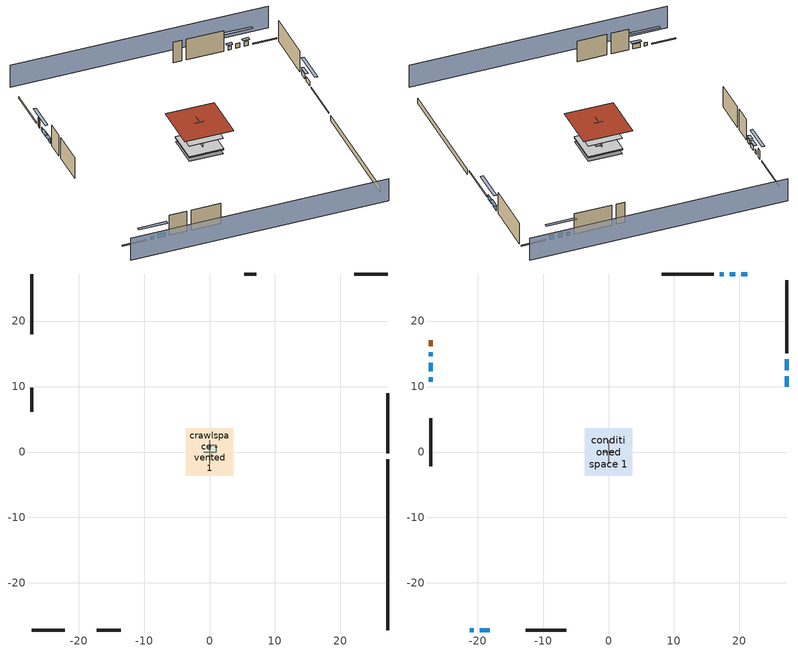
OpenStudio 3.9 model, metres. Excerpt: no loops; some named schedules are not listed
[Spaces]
garage 1
 floor foundation (Slab1 construction): -3.66,-3.66 -3.66,3.66 3.66,3.66 3.66,-3.66 z0
 wall outside (Wall1 construction): -17.25,-27.19 -13.59,-27.19 z0.3:5.18
 wall outside (Wall2 construction): -27.19,9.78 -27.19,6.12 z0.3:5.18
 wall outside (Wall9 construction): 7.17,27.19 5.34,27.19 z0.3:5.18
 wall to conditioned space 1 (Wall5 construction Reversed): 0,-1.83 0,1.83 z0.3:5.18
 wall to conditioned space 1 (Wall6 construction Reversed): 0.91,0 -0.91,0 z0.3:5.18
crawlspace - vented 1
 floor foundation (Slab2 construction): -3.61,-3.61 -3.61,3.61 3.61,3.61 3.61,-3.61 z-0.91
 wall outside (RimJoist1 construction): 27.19,-0.17 27.19,9 z0.3:0.61
 wall outside (RimJoist2 construction): -27.19,-27.19 -22.1,-27.19 z0.3:0.61
 wall outside (RimJoist3 construction): -27.19,27.19 -27.19,18.02 z0.3:0.61
 wall outside (RimJoist4 construction): 27.19,27.19 22.1,27.19 z0.3:0.61
 wall foundation (FoundationWall1 construction): 27.19,-27.19 27.19,-1.1 z-0.91:0.3
furnace airloop ret air space
 floor adiabatic (AdiabaticConst): 0,0 0,1 1,1 1,0 z0
 wall adiabatic (AdiabaticConst): 0,1 0,0 1,0 1,1 0,1 z0:1
 ceiling adiabatic (AdiabaticConst): 1,0 1,1 0,1 0,0 z1
conditioned space 1
 floor to crawlspace - vented 1 (Floor1 construction): -3.61,-3.61 -3.61,3.61 3.61,3.61 3.61,-3.61 z0.3
 floor to garage 1 (Floor2 construction): -3.66,-3.66 -3.66,3.66 3.66,3.66 3.66,-3.66 z0.3
 floor adiabatic (AdiabaticFloorConstruction): -3.61,-3.61 -3.61,3.61 3.61,3.61 3.61,-3.61 z2.74
 wall outside (Wall3 construction): 27.19,15.06 27.19,26.26 z0.3:5.18
 wall outside (Wall4 construction): -12.66,-27.19 -6.44,-27.19 z0.3:5.18
 wall outside (Wall7 construction): -27.19,5.19 -27.19,-2.19 z0.3:5.18
 wall outside (Wall8 construction): 16.04,27.19 8.1,27.19 z0.3:5.18
 wall outside (AdiabaticWallConstruction): 27.19,9.93 27.19,11.57 / 27.19,12.5 27.19,14.14 z0.3:1.37; -21.17,-27.19 -20.6,-27.19 z0.3:1.07; -19.67,-27.19 -18.17,-27.19 z0.3:1.31; -27.19,15.25 -27.19,14.59 / 17.6,27.19 16.97,27.19 z0.3:1.16; -27.19,13.66 -27.19,12.37 z0.3:1.19; -27.19,11.44 -27.19,10.71 z0.3:1.28; 19.39,27.19 18.53,27.19 / 21.17,27.19 20.32,27.19 z0.3:1.43
 wall outside (AdiabaticWallConstruction 1): -27.19,17.09 -27.19,16.17 z0.3:2.34
 window (WindowConstruction): 27.19,9.93 27.19,11.57 z0.3:1.37
 window (WindowConstruction 1): 27.19,12.5 27.19,14.13 z0.3:1.37
 window (WindowConstruction 2): -21.17,-27.19 -20.6,-27.19 z0.3:1.07
 window (WindowConstruction 3): -19.67,-27.19 -18.17,-27.19 z0.3:1.31
 window (WindowConstruction 4): -27.19,15.25 -27.19,14.59 z0.3:1.16
 window (WindowConstruction 5): -27.19,13.66 -27.19,12.37 z0.3:1.19
 window (WindowConstruction 6): -27.19,11.44 -27.19,10.71 z0.3:1.28
 window (WindowConstruction 7): 19.39,27.19 18.53,27.19 z0.3:1.43
 window (WindowConstruction 8): 17.6,27.19 16.97,27.19 z0.3:1.16
 window (WindowConstruction 9): 21.17,27.19 20.32,27.19 z0.3:1.43
 door (Door): -27.19,17.09 -27.19,16.17 z0.3:2.34
 ceiling adiabatic (AdiabaticFloorConstruction): 3.61,-3.61 3.61,3.61 -3.61,3.61 -3.61,-3.61 z2.74
 roof outside (Roof1 construction): -5.14,5.14 -5.14,-5.14 5.14,-5.14 5.14,5.14 z5.18
shading: 27.19,31.76 -27.19,31.76 / -27.19,-31.76 27.19,-31.76 z0:5.18; 27.19,14.31 27.19,7.19 27.8,7.19 27.8,14.31 z4.11; 27.19,14.44 27.19,12.19 27.8,12.19 27.8,14.44 z1.68; -17.86,-27.19 -23.92,-27.19 -23.92,-27.8 -17.86,-27.8 z3.81; -17.87,-27.19 -19.98,-27.19 -19.98,-27.8 -17.87,-27.8 z1.62; -27.19,11.85 -27.19,17.99 -27.8,17.99 -27.8,11.85 z3.9; -27.19,12.07 -27.19,13.97 -27.8,13.97 -27.8,12.07 z1.49; -27.19,10.4 -27.19,11.75 -27.8,11.75 -27.8,10.4 z1.58; 15.79,27.19 22.13,27.19 22.13,27.8 15.79,27.8 z4.18; 16.67,27.19 17.91,27.19 17.91,27.8 16.67,27.8 z1.46; 20.01,27.19 21.48,27.19 21.48,27.8 20.01,27.8 z1.74
[Site]
Portland Intl Arpt_OR: Latitude {deg}=45.59; Longitude {deg}=-122.6; Time Zone {hr}=-8; Elevation {m}=33; Terrain=Suburbs; Keep Site Location Information=Yes
[Site:GroundTemperature:Shallow]
10.2558, 8.96328, 8.85977, 9.47314, 11.9355, 14.3863, 16.5111, 17.8571, 17.9714, 16.8767, 14.8061, 12.4304
[Site:WaterMainsTemperature]
Calculation Method=Schedule; Temperature Schedule=mains temperature schedule
[Building]
Building 1
[Material] Roughness=Rough
Name | Thickness {m} | Conductivity {W/m-K} | Density {kg/m3} | Specific Heat {J/kg-K} | Thermal Absorptance | Solar Absorptance | Visible Absorptance
asphalt or fiberglass shingles | 0.00635 | 0.162714 | 1121.4 | 1465.45 | 0.9 | 0.85 | 0.85
roof rigid ins | 0.103632 | 0.029427 | 32.04 | 1214.23 | 0.9 | 0.7 | 0.7
osb sheathing 0.75 in. | 0.01905 | 0.115458 | 512.64 | 1214.23 | 0.9 | 0.7 | 0.7
roof stud and cavity | 0.2032 | 0.0828465 | 78.34581 | 1123.46 | 0.9 | 0.7 | 0.7
gypsum board | 0.0127 | 0.160291 | 801 | 837.4 | 0.9 | 0.6 | 0.6
wood siding | 0.0254 | 0.102417 | 544.68 | 1172.36 | 0.9 | 0.85 | 0.85
osb sheathing 0.5 in. | 0.0127 | 0.115458 | 512.64 | 1214.23 | 0.9 | 0.7 | 0.7
wall stud and cavity | 0.1397 | 0.727959 | 139.0536 | 1170.24 | 0.9 | 0.6 | 0.6
wall rigid ins; floor rigid ins | 0.051816 | 0.029427 | 32.04 | 1214.23 | 0.9 | 0.7 | 0.7
wall stud and cavity 1 | 0.1397 | 0.230639 | 139.0536 | 1170.24 | 0.9 | 0.7 | 0.7
wall rigid ins 1; wall rigid ins 2 | 0.051816 | 0.029427 | 32.04 | 1214.23
wall stud and cavity 2 | 0.1397 | 0.181744 | 139.0536 | 1170.24 | 0.9 | 0.7 | 0.7
rim joist stud and cavity | 0.0508 | 0.178688 | 50.32683 | 1063.81 | 0.9 | 0.6 | 0.6
floor stud and cavity | 0.1397 | 0.0972396 | 92.3553 | 1139.71 | 0.9 | 0.7 | 0.7
floor covering | 0.0127 | 0.0433444 | 54.468 | 1339.84 | 0.9 | 0.6 | 0.6
concrete 4.0 in. | 0.1016 | 1.803125 | 2242.8 | 837.4 | 0.9 | 0.7 | 0.7
concrete 8.0 in. | 0.2032 | 1.803125 | 2242.8 | 837.4 | 0.9 | 0.7 | 0.7
soil 0.5 in. | 0.0127 | 1.3848 | 1842.3 | 418.7 | 0.9 | 0.7 | 0.7
wood siding 1; wood siding 2 | 0.0254 | 0.102417 | 544.68 | 1172.36
wall rigid ins 3; floor rigid ins 1 | 0.512978 | 0.029427 | 32.04 | 1214.23 | 0.9 | 0.7 | 0.7
wall stud and cavity 3 | 0.0889 | 0.380278 | 52.3479 | 1209.89 | 0.9 | 0.7 | 0.7
door material | 0.04445 | 0.0612267 | 512.64 | 1214.23 | 0.9 | 0.7 | 0.7
floor stud and cavity 1 | 0.1397 | 1.75129 | 37.0049 | 1207.88 | 0.9 | 0.7 | 0.7
wall stud and cavity 4 | 0.0889 | 0.391764 | 83.0341 | 1211.67 | 0.9 | 0.7 | 0.7
furniture material conditioned space 1; furniture material garage 1 | 0.1524 | 0.115458 | 640.8 | 1214.23 | 0.9 | 0.6 | 0.6
[Construction]
Roof1 construction: asphalt or fiberglass shingles, roof rigid ins, osb sheathing 0.75 in., roof stud and cavity, gypsum board
Wall1 construction; Wall2 construction; Wall9 construction: wood siding, osb sheathing 0.5 in., wall stud and cavity
Wall3 construction; Wall4 construction: wood siding, wall rigid ins, osb sheathing 0.5 in., wall stud and cavity 1, gypsum board
Wall5 construction Reversed: gypsum board, wall stud and cavity 2, osb sheathing 0.5 in., wall rigid ins 1
Wall6 construction Reversed: gypsum board, wall stud and cavity 2, osb sheathing 0.5 in., wall rigid ins 2
Wall7 construction; Wall8 construction: wood siding, wall rigid ins 1, osb sheathing 0.5 in., wall stud and cavity 1, gypsum board
RimJoist1 construction; RimJoist2 construction; RimJoist3 construction; RimJoist4 construction: wood siding, rim joist stud and cavity
Floor1 construction; Floor2 construction: floor stud and cavity, floor rigid ins, osb sheathing 0.75 in., floor covering
Slab1 construction: concrete 4.0 in.
FoundationWall1 construction: concrete 8.0 in.
Slab2 construction: soil 0.5 in.
WindowConstruction; WindowConstruction 1; WindowConstruction 2; WindowConstruction 3; WindowConstruction 4; WindowConstruction 5; WindowConstruction 6; WindowConstruction 7; WindowConstruction 8; WindowConstruction 9: WindowMaterial
AdiabaticWallConstruction: wood siding 1, wall rigid ins 3, wall stud and cavity 3, gypsum board
Door: door material
AdiabaticWallConstruction 1: wood siding 2, wall rigid ins 3, wall stud and cavity 3, gypsum board
AdiabaticFloorConstruction: floor stud and cavity 1, floor rigid ins 1, osb sheathing 0.75 in., floor covering
PartitionWallConstruction: gypsum board, wall stud and cavity 4, gypsum board
furniture construction conditioned space 1: furniture material conditioned space 1
furniture construction garage 1: furniture material garage 1
AdiabaticConst: Adiabatic
[WindowMaterial:SimpleGlazingSystem]
WindowMaterial: U-Factor {W/m2-K}=2.15764; Solar Heat Gain Coefficient=0.44
[Material:NoMass]
Adiabatic: Roughness=Rough; Thermal Resistance {m2-K/W}=176.1
[ThermalZone] Multiplier=1; Use Ideal Air Loads=No
Name | Volume {m3} | Thermostat
conditioned space | 384.656 | conditioned space temperature setpoint
garage | 130.484
crawlspace - vented | 63.543
furnace airloop ret air zone | 1
[Sizing:Zone] Zone Cooling Design Supply Air Temperature Input Method=SupplyAirTemperature; Zone Cooling Design Supply Air Temperature {C}=14; Zone Cooling Design Supply Air Temperature Difference {deltaC}=11.11; Zone Heating Design Supply Air Temperature Input Method=SupplyAirTemperature; Zone Heating Design Supply Air Temperature {C}=40; Zone Heating Design Supply Air Temperature Difference {deltaC}=11.11; Zone Cooling Design Supply Air Humidity Ratio {kg-H2O/kg-air}=0.0085; Zone Heating Design Supply Air Humidity Ratio {kg-H2O/kg-air}=0.008; Cooling Design Air Flow Method=DesignDay; Heating Design Air Flow Method=DesignDay; Account for Dedicated Outdoor Air System=No; Dedicated Outdoor Air System Control Strategy=NeutralSupplyAir; Dedicated Outdoor Air Low Setpoint Temperature for Design {C}=autosize; Dedicated Outdoor Air High Setpoint Temperature for Design {C}=autosize; Zone Load Sizing Method=Sensible Load Only No Latent Load; Zone Latent Cooling Design Supply Air Humidity Ratio Input Method=HumidityRatioDifference; Zone Cooling Design Supply Air Humidity Ratio Difference {kgWater/kgDryAir}=0.005; Zone Latent Heating Design Supply Air Humidity Ratio Input Method=HumidityRatioDifference; Zone Humidification Design Supply Air Humidity Ratio Difference {kgWater/kgDryAir}=0.005; Sizing Option=Coincident
garage; crawlspace - vented; furnace airloop ret air zone
[Space]
Name | Thermal Zone | Volume {m3}
conditioned space 1 | conditioned space | 384.656
garage 1 | garage | 130.484
crawlspace - vented 1 | crawlspace - vented | 63.543
furnace airloop ret air space | furnace airloop ret air zone
[ThermostatSetpoint:DualSetpoint]
conditioned space temperature setpoint: Heating Setpoint Temperature Schedule=heating setpoint; Cooling Setpoint Temperature Schedule=cooling setpoint; Temperature Difference Between Cutout And Setpoint {deltaC}=0
[Foundation:Kiva] Wall Depth Below Slab {m}=0.2032
Name | Initial Indoor Air Temperature {C} | Wall Height Above Grade {m}
Foundation Kiva 1 | 13.4258 | 0.1016
Foundation Kiva 2 | 8.41658 | 0.3048
[Foundation:Kiva:Settings]
Soil Conductivity {W/m-K}=1.3848; Soil Density {kg/m3}=1842.3; Soil Specific Heat {J/kg-K}=418.7; Ground Solar Absorptivity=0.9; Ground Thermal Absorptivity=0.9; Ground Surface Roughness {m}=0.03; Far-Field Width {m}=40; Deep-Ground Boundary Condition=ZeroFlux; Deep-Ground Depth {m}=40; Minimum Cell Dimension {m}=0.2; Maximum Cell Growth Coefficient=3; Simulation Timestep=Timestep
[SurfaceProperty:ExposedFoundationPerimeter] Exposed Perimeter Calculation Method=TotalExposedPerimeter
Name | Total Exposed Perimeter {m}
Slab1 | 18.288
Slab2 | 26.09088
[SurfaceProperty:IncidentSolarMultiplier] Incident Solar Multiplier=1; Incident Solar Multiplier Schedule=trans schedule winter=0.85 summer=0.7
Window1; Window2; Window3; Window4; Window5; Window6; Window7; Window8; Window9; Window10
[InternalMass:Definition] Design Level Calculation Method=SurfaceArea
Name | Construction | Surface Area {m2}
partition wall mass | PartitionWallConstruction | 157.749
furniture mass conditioned space 1 | furniture construction conditioned space 1 | 63.09974
furniture mass garage 1 | furniture construction garage 1 | 5.35122
[InternalMass] Multiplier=1
Name | Internal Mass Definition | Space or SpaceType
partition wall mass | partition wall mass | conditioned space 1
furniture mass conditioned space 1 | furniture mass conditioned space 1 | conditioned space 1
furniture mass garage 1 | furniture mass garage 1 | garage 1
[EnergyManagementSystem:Sensor]
Name | Output Variable or Output Meter Index Key | Output Variable or Output Meter
water_heater_amb_temp; fridge_tin_s_1 | garage | Zone Mean Air Temperature
water_heater_amb_rh | garage | Zone Air Relative Humidity
water_heater_T_set | water heater setpoint | Schedule Value
out_pb_s |  | Site Outdoor Air Barometric Pressure
out_wt_s |  | Site Outdoor Air Humidity Ratio
site_vw_s |  | Site Wind Speed
cool_season | cooling season schedule | Schedule Value
furnace_airloop_AH_MFR_s | Node 6 | System Node Mass Flow Rate
furnace_airloop_AH_VFR_s | Node 6 | System Node Current Density Volume Flow Rate
furnace_airloop_AH_Tout_s | Node 6 | System Node Temperature
furnace_airloop_AH_Wout_s | Node 6 | System Node Humidity Ratio
furnace_airloop_RA_T_s | Node 9 | System Node Temperature
furnace_airloop_Ra_W_s | Node 9 | System Node Humidity Ratio
furnace_airloop_0_DZ_T_s | crawlspace - vented | Zone Air Temperature
furnace_airloop_0_DZ_W_s | crawlspace - vented | Zone Mean Air Humidity Ratio
natural_vent_s | natural vent schedule | Schedule Value
htg_sp_s | heating setpoint | Schedule Value
clg_sp_s | cooling setpoint | Schedule Value
mech_vent_range_fan_0_sch_s | mech vent range fan 0 schedule | Schedule Value
mech_vent_bath_fan_0_sch_s | mech vent bath fan 0 schedule | Schedule Value
clothes_dryer_exhaust_0_sch_s | clothes_dryer | Schedule Value
htg_load_cond |  | Heating:EnergyTransfer:Zone:CONDITIONED SPACE
clg_load_cond |  | Cooling:EnergyTransfer:Zone:CONDITIONED SPACE
htg_load_duct |  | Heating:EnergyTransfer:Zone:FURNACE AIRLOOP RET AIR ZONE
clg_load_duct |  | Cooling:EnergyTransfer:Zone:FURNACE AIRLOOP RET AIR ZONE
s_conv | Floor1 | Surface Inside Face Convection Heat Gain Energy
s_ig | Floor1 | Surface Inside Face Internal Gains Radiation Heat Gain Energy
s_sol | Floor1 | Surface Inside Face Solar Radiation Heat Gain Energy
s_lgt | Floor1 | Surface Inside Face Lights Radiation Heat Gain Energy
s_surf | Floor1 | Surface Inside Face Net Surface Thermal Radiation Heat Gain Energy
s_conv_1 | Floor2 | Surface Inside Face Convection Heat Gain Energy
s_ig_1 | Floor2 | Surface Inside Face Internal Gains Radiation Heat Gain Energy
s_sol_1 | Floor2 | Surface Inside Face Solar Radiation Heat Gain Energy
s_lgt_1 | Floor2 | Surface Inside Face Lights Radiation Heat Gain Energy
s_surf_1 | Floor2 | Surface Inside Face Net Surface Thermal Radiation Heat Gain Energy
s_conv_2 | inferred conditioned ceiling | Surface Inside Face Convection Heat Gain Energy
s_ig_2 | inferred conditioned ceiling | Surface Inside Face Internal Gains Radiation Heat Gain Energy
s_sol_2 | inferred conditioned ceiling | Surface Inside Face Solar Radiation Heat Gain Energy
s_lgt_2 | inferred conditioned ceiling | Surface Inside Face Lights Radiation Heat Gain Energy
s_surf_2 | inferred conditioned ceiling | Surface Inside Face Net Surface Thermal Radiation Heat Gain Energy
s_conv_3 | inferred conditioned floor | Surface Inside Face Convection Heat Gain Energy
s_ig_3 | inferred conditioned floor | Surface Inside Face Internal Gains Radiation Heat Gain Energy
s_sol_3 | inferred conditioned floor | Surface Inside Face Solar Radiation Heat Gain Energy
s_lgt_3 | inferred conditioned floor | Surface Inside Face Lights Radiation Heat Gain Energy
s_surf_3 | inferred conditioned floor | Surface Inside Face Net Surface Thermal Radiation Heat Gain Energy
s_conv_4 | Roof1 | Surface Inside Face Convection Heat Gain Energy
s_ig_4 | Roof1 | Surface Inside Face Internal Gains Radiation Heat Gain Energy
s_sol_4 | Roof1 | Surface Inside Face Solar Radiation Heat Gain Energy
s_lgt_4 | Roof1 | Surface Inside Face Lights Radiation Heat Gain Energy
s_surf_4 | Roof1 | Surface Inside Face Net Surface Thermal Radiation Heat Gain Energy
ss_sol | Door1 | Surface Inside Face Solar Radiation Heat Gain Energy
ss_lgt | Door1 | Surface Inside Face Lights Radiation Heat Gain Energy
ss_conv | Door1 | Surface Inside Face Convection Heat Gain Energy
ss_ig | Door1 | Surface Inside Face Internal Gains Radiation Heat Gain Energy
ss_surf | Door1 | Surface Inside Face Net Surface Thermal Radiation Heat Gain Energy
ss_conv_1 | Window1 | Surface Inside Face Convection Heat Gain Energy
ss_ig_1 | Window1 | Surface Inside Face Internal Gains Radiation Heat Gain Energy
ss_surf_1 | Window1 | Surface Inside Face Net Surface Thermal Radiation Heat Gain Energy
ss_trans_in | Window1 | Surface Window Transmitted Solar Radiation Rate
ss_back_out | Window1 | Surface Window Shortwave from Zone Back Out Window Heat Transfer Rate
ss_trans_out | Window1 | Surface Inside Face Initial Transmitted Diffuse Transmitted Out Window Solar Radiation Rate
ss_conv_2 | Window10 | Surface Inside Face Convection Heat Gain Energy
ss_ig_2 | Window10 | Surface Inside Face Internal Gains Radiation Heat Gain Energy
ss_surf_2 | Window10 | Surface Inside Face Net Surface Thermal Radiation Heat Gain Energy
ss_trans_in_1 | Window10 | Surface Window Transmitted Solar Radiation Rate
ss_back_out_1 | Window10 | Surface Window Shortwave from Zone Back Out Window Heat Transfer Rate
ss_trans_out_1 | Window10 | Surface Inside Face Initial Transmitted Diffuse Transmitted Out Window Solar Radiation Rate
ss_conv_3 | Window2 | Surface Inside Face Convection Heat Gain Energy
ss_ig_3 | Window2 | Surface Inside Face Internal Gains Radiation Heat Gain Energy
ss_surf_3 | Window2 | Surface Inside Face Net Surface Thermal Radiation Heat Gain Energy
[ElectricEquipment:Definition] Design Level Calculation Method=EquipmentLevel
Name | Design Level {W} | Fraction Latent | Fraction Radiant | Fraction Lost
ceiling fan | 17.4136 | 0 | 0.558 | 0
clothes washer | 393.564 | 0.03 | 0.162 | 0.7
clothes dryer | 4443.59 | 0.015 | 0.081 | 0.85
dishwasher | 550.835 | 0.3 | 0.18 | 0.4
fridge | 45.9075 | 0 | 0.6 | 0
fridge 2 | 239.242 | 0 | 0.6 | 0
cooking range | 106.911 | 0.16 | 0.384 | 0.2
misc tv | 837.26 | 0 | 0.6 | 0
misc plug loads | 647.894 | 0.021 | 0.558 | 0.049
misc permanent spa heater | 341.201 | 0 | 0 | 1
misc permanent spa pump | 356.813 | 0 | 0 | 1
whole house fan; mech vent house fan | 0 | 0 | 0 | 1
mech vent house fan cfis | 0 | 0 | 0 | 0
mech vent range fan 0; mech vent bath fan 0 | 30 | 0 | 0 | 1
[ElectricEquipment]
Name | Electric Equipment Definition | Space or SpaceType | Schedule
ceiling fan | ceiling fan | conditioned space 1 | ceiling_fan
clothes washer | clothes washer | conditioned space 1 | clothes_washer
clothes dryer | clothes dryer | conditioned space 1 | clothes_dryer
dishwasher | dishwasher | conditioned space 1 | dishwasher
fridge | fridge | conditioned space 1 | fridge schedule
fridge 1 | fridge 2 | garage 1 | fridge schedule 1
cooking range | cooking range | conditioned space 1 | cooking_range
misc tv | misc tv | conditioned space 1 | plug_loads_tv
misc plug loads | misc plug loads | conditioned space 1 | plug_loads_other
misc permanent spa heater | misc permanent spa heater | conditioned space 1 | misc permanent spa heater schedule
misc permanent spa pump | misc permanent spa pump | conditioned space 1 | misc permanent spa pump schedule
whole house fan | whole house fan | conditioned space 1 | Always On Discrete
mech vent house fan | mech vent house fan | conditioned space 1 | mech vent house fan schedule
mech vent house fan cfis | mech vent house fan cfis | conditioned space 1 | mech vent house fan cfis schedule
mech vent range fan 0 | mech vent range fan 0 | conditioned space 1 | mech vent range fan 0 schedule
mech vent bath fan 0 | mech vent bath fan 0 | conditioned space 1 | mech vent bath fan 0 schedule
[OtherEquipment:Definition] Design Level Calculation Method=EquipmentLevel
Name | Design Level {W} | Fraction Latent | Fraction Radiant | Fraction Lost
water heater sens; furnace airloop_0 SupSensLkToCond; furnace airloop_0 SupCondToLv; furnace airloop_0 RetCondToRP; furnace airloop_0 RetSensLkToRP; furnace airloop_0 SupCondToDZ; furnace airloop_0 RetCondToDZ; furnace airloop_0 SupSensLkToDZ; mech vent house fan sensible load | 0 | 0 | 0 | 0
water heater lat; furnace airloop_0 SupLatLkToCond; furnace airloop_0 RetLatLkToRP; furnace airloop_0 SupLatLkToDZ; mech vent house fan latent load | 0 | 1 | 0 | 0
water heater energy adjustment1 | 0.01 | 0 | 0 | 1
clothes dryer 2 | 0 | 0.015 | 0.081 | 0.85
cooking range 2 | 3133.26 | 0.16 | 0.384 | 0.2
general water use sensible | -43.4886 | 0 | 0.6 | 0
general water use latent | 44.1266 | 1 | 0 | 0
[OtherEquipment]
Name | Other Equipment Definition | Space or SpaceType | Schedule | Fuel Type
water heater sens | water heater sens | garage 1 | Always On Discrete
water heater lat | water heater lat | garage 1 | Always On Discrete
water heater energy adjustment1 | water heater energy adjustment1 | garage 1 | Always On Discrete | Electricity
clothes dryer 1 | clothes dryer 2 | conditioned space 1 | clothes_dryer | Electricity
cooking range 1 | cooking range 2 | conditioned space 1 | cooking_range | NaturalGas
general water use sensible | general water use sensible | conditioned space 1 | general water use schedule
general water use latent | general water use latent | conditioned space 1 | general water use schedule
furnace airloop_0 SupSensLkToCond | furnace airloop_0 SupSensLkToCond | conditioned space 1 | Always On Discrete
furnace airloop_0 SupLatLkToCond | furnace airloop_0 SupLatLkToCond | conditioned space 1 | Always On Discrete
furnace airloop_0 SupCondToLv | furnace airloop_0 SupCondToLv | conditioned space 1 | Always On Discrete
furnace airloop_0 RetCondToRP | furnace airloop_0 RetCondToRP | furnace airloop ret air space | Always On Discrete
furnace airloop_0 RetSensLkToRP | furnace airloop_0 RetSensLkToRP | furnace airloop ret air space | Always On Discrete
furnace airloop_0 RetLatLkToRP | furnace airloop_0 RetLatLkToRP | furnace airloop ret air space | Always On Discrete
furnace airloop_0 SupCondToDZ | furnace airloop_0 SupCondToDZ | crawlspace - vented 1 | Always On Discrete
furnace airloop_0 RetCondToDZ | furnace airloop_0 RetCondToDZ | crawlspace - vented 1 | Always On Discrete
furnace airloop_0 SupSensLkToDZ | furnace airloop_0 SupSensLkToDZ | crawlspace - vented 1 | Always On Discrete
furnace airloop_0 SupLatLkToDZ | furnace airloop_0 SupLatLkToDZ | crawlspace - vented 1 | Always On Discrete
mech vent house fan sensible load | mech vent house fan sensible load | conditioned space 1 | Always On Discrete
mech vent house fan latent load | mech vent house fan latent load | conditioned space 1 | Always On Discrete
[WaterUse:Equipment:Definition]
Name | Peak Flow Rate {m3/s}
clothes washer | 3.67223e-06
dishwasher | 8.34147e-06
[Lights:Definition] Design Level Calculation Method=LightingLevel; Fraction Radiant=0.6; Fraction Visible=0.2; Return Air Fraction=0
Name | Lighting Level {W}
interior lighting | 260.138
garage lighting | 9.11988
[Lights] Fraction Replaceable=1
Name | Lights Definition | Space or SpaceType | Schedule
interior lighting | interior lighting | conditioned space 1 | lighting_interior
garage lighting | garage lighting | garage 1 | lighting_garage
[Exterior:Lights:Definition]
exterior lighting: Design Level {W}=7.09205
[Exterior:Lights]
exterior lighting: Exterior Lights Definition=exterior lighting; Schedule=exterior lighting schedule
[People:Definition]
occupants: Number of People Calculation Method=People; Number of People {people}=2; Fraction Radiant=0.314171; Sensible Heat Fraction=0.56303; Carbon Dioxide Generation Rate {m3/s-W}=0; Enable ASHRAE 55 Comfort Warnings=No; Mean Radiant Temperature Calculation Type=EnclosureAveraged
[People]
occupants: People Definition=occupants; Space or SpaceType=conditioned space 1; Number of People Schedule=occupants; Activity Level Schedule=occupants activity schedule; Multiplier=1
[ZoneMixing] Schedule=Always On Continuous; Design Flow Rate Calculation Method=Flow/Zone; Design Flow Rate {m3/s}=0
Name | Zone or Space | Source Zone or Space
furnace airloop_0 ZoneMixDZToCond mix | conditioned space | crawlspace - vented
furnace airloop_0 ZoneMixCondToDZ mix | crawlspace - vented | conditioned space
[SpaceInfiltration:DesignFlowRate] Schedule=Always On Discrete
Name | Space or SpaceType | Design Flow Rate Calculation Method | Design Flow Rate {m3/s} | Air Changes per Hour {1/hr} | Constant Term Coefficient | Temperature Term Coefficient | Velocity Term Coefficient | Velocity Squared Term Coefficient
natural vent flow; whole house fan flow; infil flow | conditioned space 1 | Flow/Space | 0
infil crawlspace - vented 1 | crawlspace - vented 1 | AirChanges/Hour |  | 2.6013 | 1 | 0 | 0 | 0
crawlspace_vented 1 duct leakage imbalance infil flow | crawlspace - vented 1 | Flow/Space | 0
[SpaceInfiltration:EffectiveLeakageArea]
infil garage 1: Space or SpaceType=garage 1; Schedule=Always On Discrete; Effective Air Leakage Area {cm2}=81.551; Stack Coefficient=0.000129147; Wind Coefficient=4.64657e-05
